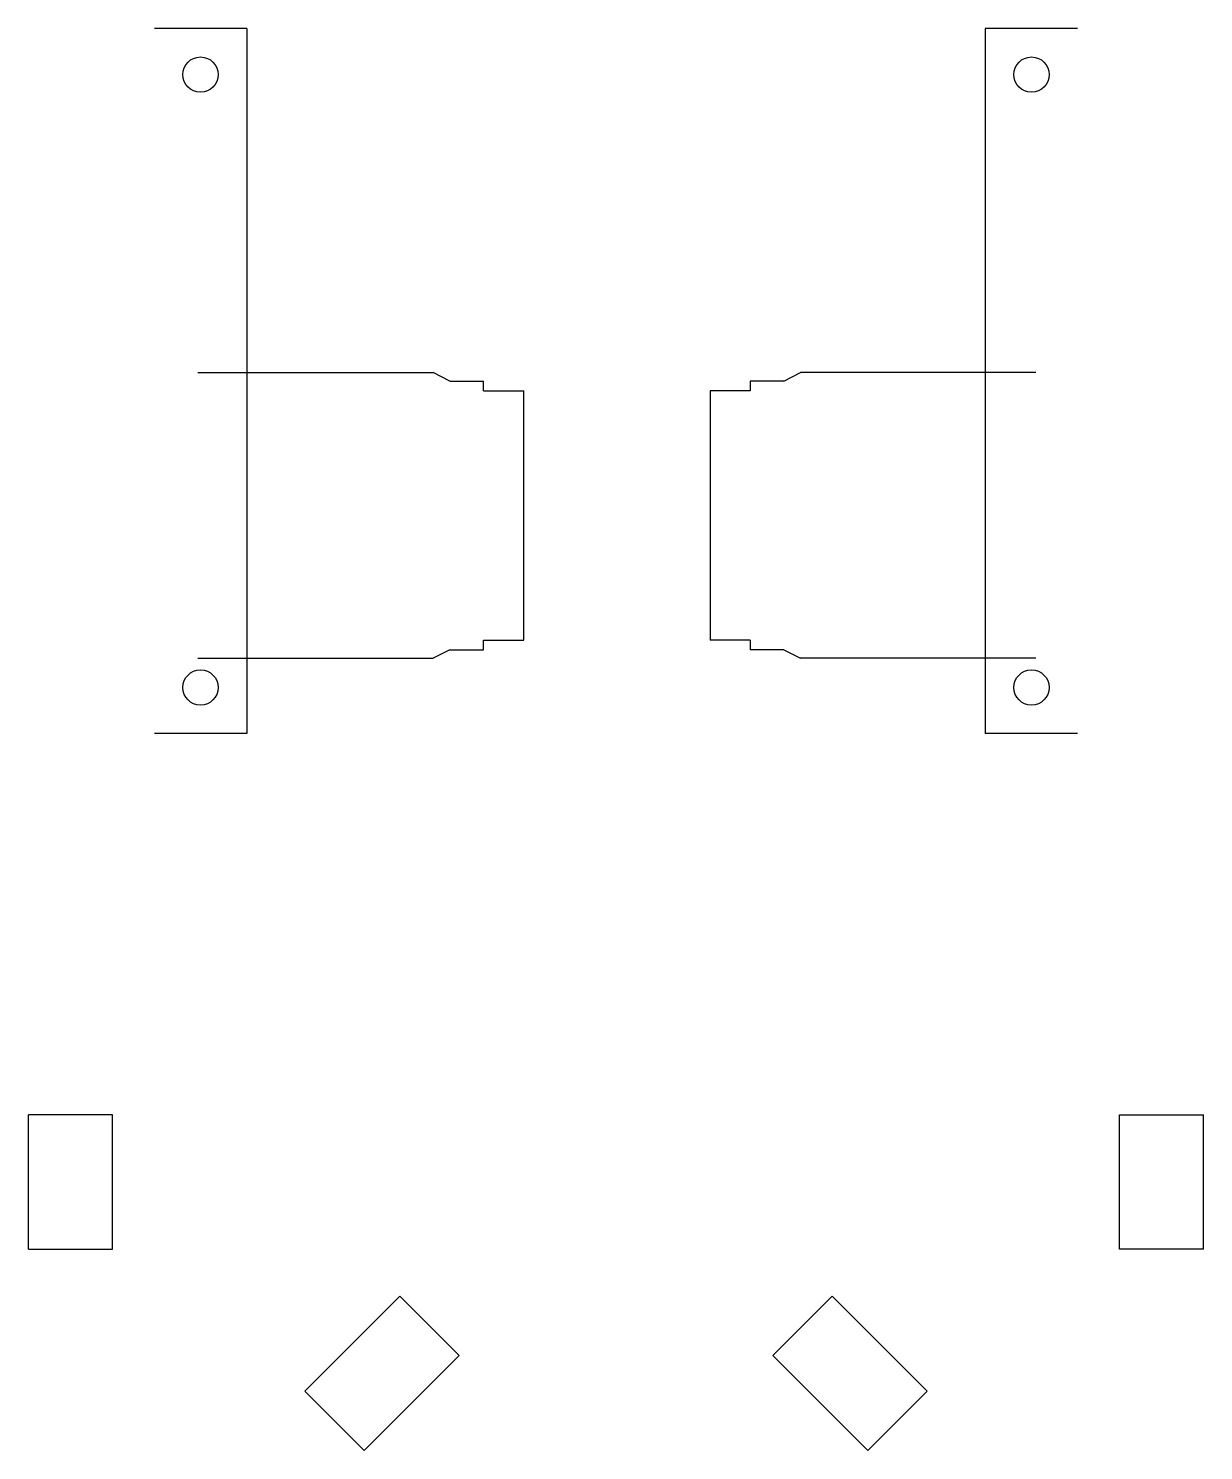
# Model space of a CAD drawing. Header units: millimetres. Extents: x -35 to 35, y -47.7 to 37.
import ezdxf

# ---------------------------------------------------------------- set-up
doc = ezdxf.new("R2010")
doc.units = ezdxf.units.MM
doc.layers.get('0').update_dxf_attribs({"linetype": 'CONTINUOUS'})

msp = doc.modelspace()

# ---------------------------------------------------------------- linework, layer by layer
for p, q in [((-22, 37), (-27.5, 37)), ((-22, 37), (-22, -5)), ((22, 37), (22, -5)), ((27.5, 37), (22, 37)), ((-24.9, 16.5), (-10.9, 16.5)), ((-9.9, 16), (-10.9, 16.5)), ((10, 16), (11, 16.5)), ((25, 16.5), (11, 16.5)), ((-9.9, 16), (-7.9, 16)), ((-7.9, 15.425), (-7.9, 16)), ((-7.9, 15.425), (-5.5, 15.425)), ((-5.5, 12.728), (-5.5, 15.425)), ((5.6, 15.425), (5.6, 0.575)), ((8, 15.425), (5.6, 15.425)), ((8, 16), (8, 15.425)), ((10, 16), (8, 16)), ((-5.5, 3.272), (-5.5, 12.728)), ((-5.5, 0.575), (-5.5, 3.272)), ((-7.9, 0), (-7.9, 0.575)), ((-7.9, 0.575), (-5.5, 0.575)), ((8, 0.575), (5.6, 0.575)), ((8, 0.575), (8, 0)), ((-24.9, -0.5), (-10.9, -0.5)), ((-9.9, 0), (-10.9, -0.5)), ((-9.9, 0), (-7.9, 0)), ((10, 0), (8, 0)), ((10, 0), (11, -0.5)), ((25, -0.5), (11, -0.5)), ((-22, -5), (-27.5, -5)), ((27.5, -5), (22, -5)), ((-35, -35.707), (-35, -27.707)), ((-30, -27.707), (-35, -27.707)), ((-30, -35.707), (-30, -27.707)), ((30, -35.707), (30, -27.707)), ((30, -27.707), (35, -27.707)), ((35, -35.707), (35, -27.707)), ((-35, -35.707), (-30, -35.707)), ((35, -35.707), (30, -35.707)), ((-18.536, -44.161), (-12.879, -38.505)), ((-12.879, -38.505), (-9.343, -42.04)), ((12.879, -38.505), (9.343, -42.04)), ((18.536, -44.161), (12.879, -38.505)), ((-9.343, -42.04), (-15, -47.697)), ((9.343, -42.04), (15, -47.697)), ((-15, -47.697), (-18.536, -44.161)), ((15, -47.697), (18.536, -44.161))]:
    msp.add_line(p, q)
for centre in [(-24.75, 34.25), (-24.75, 34.25), (24.75, 34.25), (24.75, 34.25), (-24.75, -2.25), (-24.75, -2.25), (24.75, -2.25), (24.75, -2.25)]:
    msp.add_circle(centre, 1.05)

doc.saveas('drawing.dxf')
